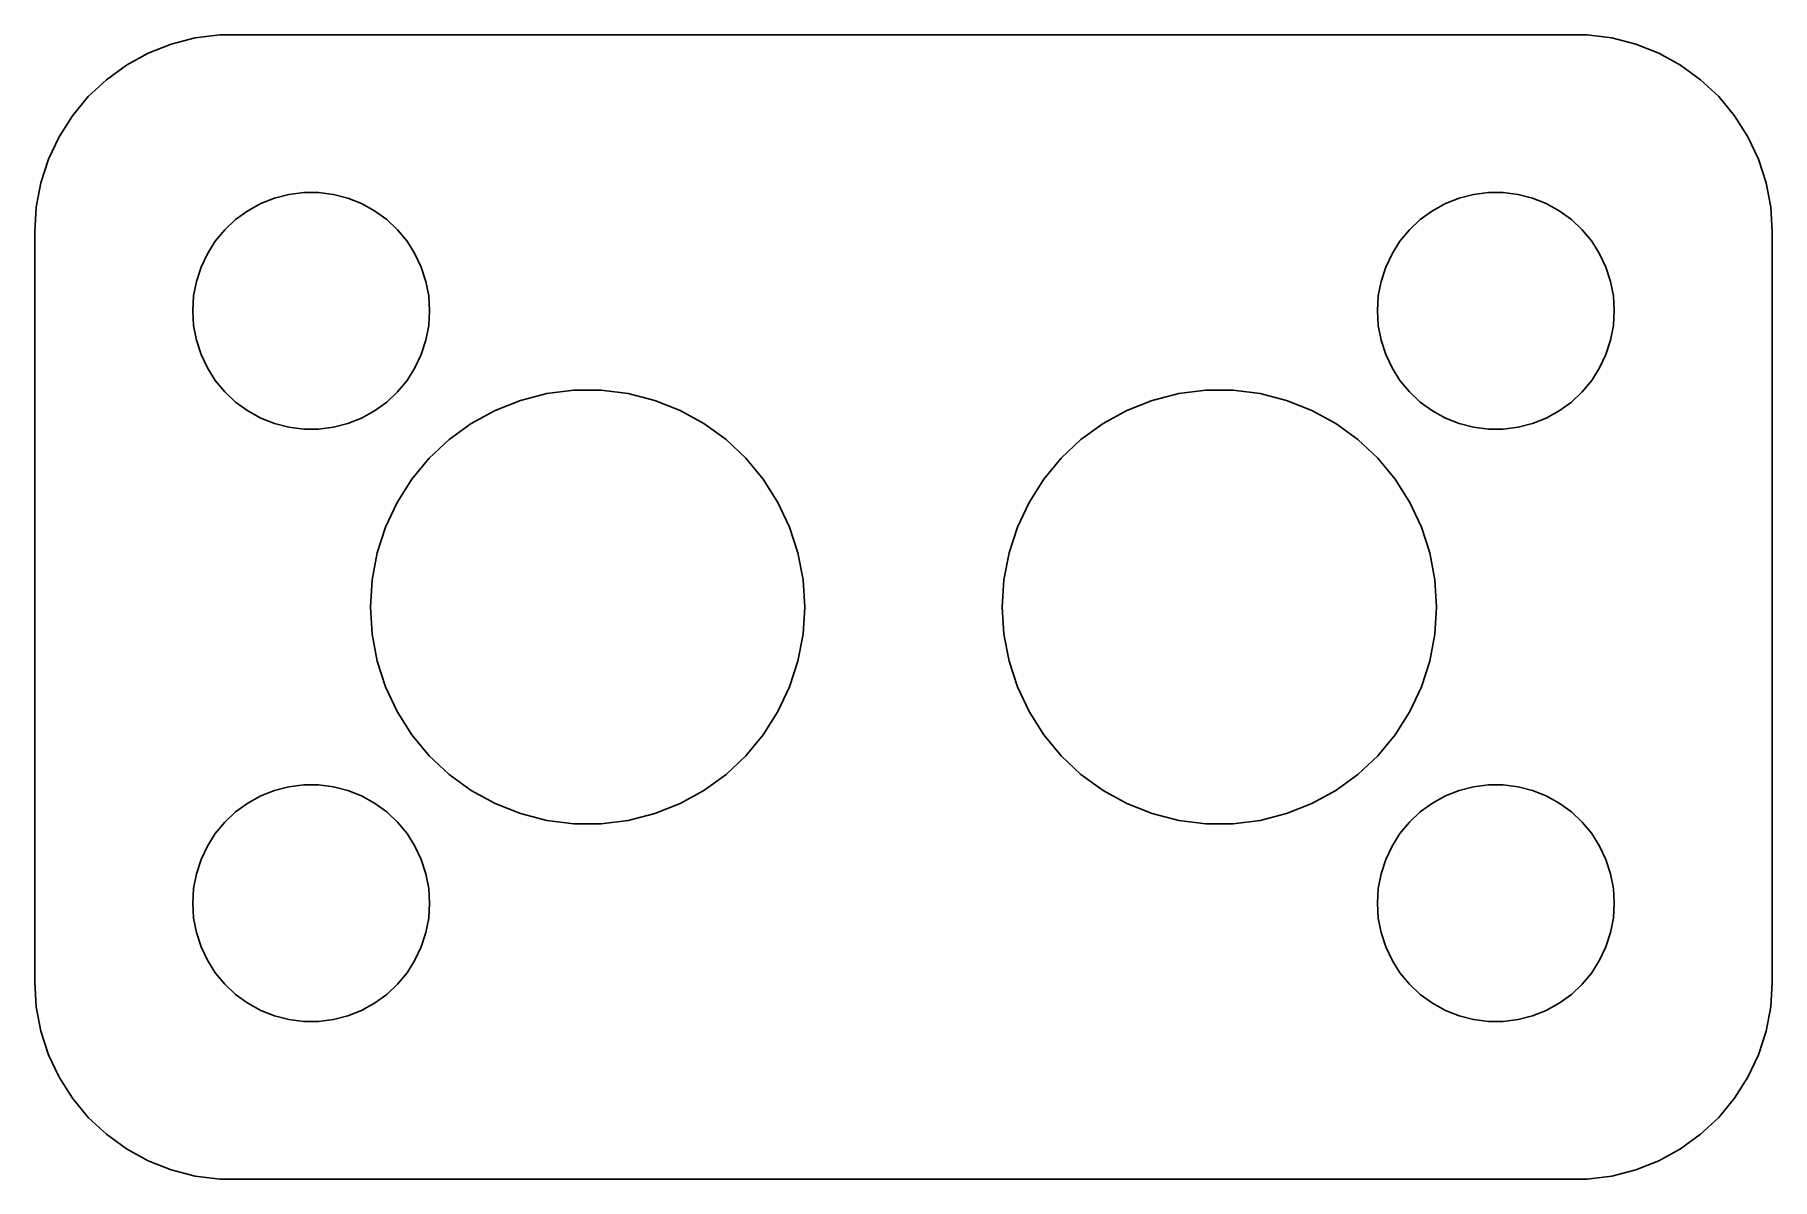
# Model space of a CAD drawing. Header units: metres. Extents: x -22 to 22, y 24.5 to 53.5.
import ezdxf

# ---------------------------------------------------------------- set-up
doc = ezdxf.new("R2010")
doc.units = ezdxf.units.M

msp = doc.modelspace()

# ---------------------------------------------------------------- linework, layer by layer
for p, q in [((-18.5451, 53.2553), (-19.1289, 53.0241)), ((-17.9369, 53.4114), (-18.5451, 53.2553)), ((-17.3139, 53.4901), (-17.9369, 53.4114)), ((17.3139, 53.4901), (-17.3139, 53.4901)), ((17.9369, 53.4114), (17.3139, 53.4901)), ((18.5451, 53.2553), (17.9369, 53.4114)), ((19.1289, 53.0241), (18.5451, 53.2553)), ((-19.1289, 53.0241), (-19.6791, 52.7216)), ((19.6791, 52.7216), (19.1289, 53.0241)), ((-19.6791, 52.7216), (-20.1871, 52.3526)), ((20.1871, 52.3526), (19.6791, 52.7216)), ((-20.6448, 51.9227), (-21.0451, 51.4389)), ((-20.1871, 52.3526), (-20.6448, 51.9227)), ((20.6448, 51.9227), (20.1871, 52.3526)), ((21.0451, 51.4389), (20.6448, 51.9227)), ((-21.0451, 51.4389), (-21.3815, 50.9088)), ((21.3815, 50.9088), (21.0451, 51.4389)), ((-21.3815, 50.9088), (-21.6489, 50.3406)), ((21.6489, 50.3406), (21.3815, 50.9088)), ((-21.6489, 50.3406), (-21.8429, 49.7434)), ((21.8429, 49.7434), (21.6489, 50.3406)), ((-21.8429, 49.7434), (-21.9606, 49.1267)), ((21.9606, 49.1267), (21.8429, 49.7434)), ((-16.2773, 49.2145), (-15.927, 49.3532)), ((-15.927, 49.3532), (-15.5621, 49.4469)), ((-15.5621, 49.4469), (-15.1884, 49.4941)), ((-15.1884, 49.4941), (-14.8116, 49.4941)), ((-14.8116, 49.4941), (-14.4379, 49.4469)), ((-14.4379, 49.4469), (-14.0729, 49.3532)), ((-14.0729, 49.3532), (-13.7227, 49.2145)), ((13.7227, 49.2145), (14.0729, 49.3532)), ((14.0729, 49.3532), (14.4379, 49.4469)), ((14.4379, 49.4469), (14.8116, 49.4941)), ((14.8116, 49.4941), (15.1884, 49.4941)), ((15.1884, 49.4941), (15.5621, 49.4469)), ((15.5621, 49.4469), (15.927, 49.3532)), ((15.927, 49.3532), (16.2773, 49.2145)), ((-21.9606, 49.1267), (-22, 48.5)), ((-16.9123, 48.8115), (-16.6075, 49.033)), ((-16.6075, 49.033), (-16.2773, 49.2145)), ((-13.7227, 49.2145), (-13.3925, 49.033)), ((-13.3925, 49.033), (-13.0877, 48.8115)), ((13.0877, 48.8115), (13.3925, 49.033)), ((13.3925, 49.033), (13.7227, 49.2145)), ((16.2773, 49.2145), (16.6075, 49.033)), ((16.6075, 49.033), (16.9123, 48.8115)), ((22, 48.5), (21.9606, 49.1267)), ((-22, 48.5), (-22, 29.5)), ((-17.427, 48.2634), (-17.1869, 48.5536)), ((-17.1869, 48.5536), (-16.9123, 48.8115)), ((-13.0877, 48.8115), (-12.8131, 48.5536)), ((-12.8131, 48.5536), (-12.5729, 48.2634)), ((12.5729, 48.2634), (12.8131, 48.5536)), ((12.8131, 48.5536), (13.0877, 48.8115)), ((16.9123, 48.8115), (17.1869, 48.5536)), ((17.1869, 48.5536), (17.427, 48.2634)), ((22, 29.5), (22, 48.5)), ((-17.6289, 47.9453), (-17.427, 48.2634)), ((-12.5729, 48.2634), (-12.3711, 47.9453)), ((12.3711, 47.9453), (12.5729, 48.2634)), ((17.427, 48.2634), (17.6289, 47.9453)), ((-17.9057, 47.2461), (-17.7893, 47.6044)), ((-17.7893, 47.6044), (-17.6289, 47.9453)), ((-12.3711, 47.9453), (-12.2107, 47.6044)), ((-12.2107, 47.6044), (-12.0942, 47.2461)), ((12.0942, 47.2461), (12.2107, 47.6044)), ((12.2107, 47.6044), (12.3711, 47.9453)), ((17.6289, 47.9453), (17.7893, 47.6044)), ((17.7893, 47.6044), (17.9057, 47.2461)), ((-17.9763, 46.876), (-17.9057, 47.2461)), ((-12.0942, 47.2461), (-12.0237, 46.876)), ((12.0237, 46.876), (12.0942, 47.2461)), ((17.9057, 47.2461), (17.9763, 46.876)), ((-18, 46.5), (-17.9763, 46.876)), ((-12.0237, 46.876), (-12, 46.5)), ((12, 46.5), (12.0237, 46.876)), ((17.9763, 46.876), (18, 46.5)), ((-17.9763, 46.124), (-18, 46.5)), ((-12, 46.5), (-12.0237, 46.124)), ((12.0237, 46.124), (12, 46.5)), ((18, 46.5), (17.9763, 46.124)), ((-17.9057, 45.7539), (-17.9763, 46.124)), ((-12.0237, 46.124), (-12.0942, 45.7539)), ((12.0942, 45.7539), (12.0237, 46.124)), ((17.9763, 46.124), (17.9057, 45.7539)), ((-17.7893, 45.3956), (-17.9057, 45.7539)), ((-17.6289, 45.0547), (-17.7893, 45.3956)), ((-12.2107, 45.3956), (-12.3711, 45.0547)), ((-12.0942, 45.7539), (-12.2107, 45.3956)), ((12.2107, 45.3956), (12.0942, 45.7539)), ((12.3711, 45.0547), (12.2107, 45.3956)), ((17.7893, 45.3956), (17.6289, 45.0547)), ((17.9057, 45.7539), (17.7893, 45.3956)), ((-17.427, 44.7366), (-17.6289, 45.0547)), ((-12.3711, 45.0547), (-12.5729, 44.7366)), ((12.5729, 44.7366), (12.3711, 45.0547)), ((17.6289, 45.0547), (17.427, 44.7366)), ((-17.1869, 44.4464), (-17.427, 44.7366)), ((-16.9123, 44.1884), (-17.1869, 44.4464)), ((-12.8131, 44.4464), (-13.0877, 44.1884)), ((-12.5729, 44.7366), (-12.8131, 44.4464)), ((-9.03059, 44.4026), (-8.34534, 44.4891)), ((-8.34534, 44.4891), (-7.65465, 44.4891)), ((-7.65465, 44.4891), (-6.96939, 44.4026)), ((6.96939, 44.4026), (7.65465, 44.4891)), ((7.65465, 44.4891), (8.34534, 44.4891)), ((8.34534, 44.4891), (9.03059, 44.4026)), ((12.8131, 44.4464), (12.5729, 44.7366)), ((13.0877, 44.1884), (12.8131, 44.4464)), ((17.1869, 44.4464), (16.9123, 44.1884)), ((17.427, 44.7366), (17.1869, 44.4464)), ((-16.6075, 43.967), (-16.9123, 44.1884)), ((-13.0877, 44.1884), (-13.3925, 43.967)), ((-10.3418, 43.9765), (-9.69958, 44.2308)), ((-9.69958, 44.2308), (-9.03059, 44.4026)), ((-6.96939, 44.4026), (-6.3004, 44.2308)), ((-6.3004, 44.2308), (-5.6582, 43.9765)), ((5.6582, 43.9765), (6.3004, 44.2308)), ((6.3004, 44.2308), (6.96939, 44.4026)), ((9.03059, 44.4026), (9.69958, 44.2308)), ((9.69958, 44.2308), (10.3418, 43.9765)), ((13.3925, 43.967), (13.0877, 44.1884)), ((16.9123, 44.1884), (16.6075, 43.967)), ((-16.2773, 43.7855), (-16.6075, 43.967)), ((-15.927, 43.6468), (-16.2773, 43.7855)), ((-15.5621, 43.5531), (-15.927, 43.6468)), ((-14.0729, 43.6468), (-14.4379, 43.5531)), ((-13.7227, 43.7855), (-14.0729, 43.6468)), ((-13.3925, 43.967), (-13.7227, 43.7855)), ((-11.5058, 43.2378), (-10.947, 43.6438)), ((-10.947, 43.6438), (-10.3418, 43.9765)), ((-5.6582, 43.9765), (-5.05295, 43.6438)), ((-5.05295, 43.6438), (-4.49416, 43.2378)), ((4.49416, 43.2378), (5.05295, 43.6438)), ((5.05295, 43.6438), (5.6582, 43.9765)), ((10.3418, 43.9765), (10.947, 43.6438)), ((10.947, 43.6438), (11.5058, 43.2378)), ((13.7227, 43.7855), (13.3925, 43.967)), ((14.0729, 43.6468), (13.7227, 43.7855)), ((14.4379, 43.5531), (14.0729, 43.6468)), ((15.927, 43.6468), (15.5621, 43.5531)), ((16.2773, 43.7855), (15.927, 43.6468)), ((16.6075, 43.967), (16.2773, 43.7855)), ((-15.1884, 43.5059), (-15.5621, 43.5531)), ((-14.8116, 43.5059), (-15.1884, 43.5059)), ((-14.4379, 43.5531), (-14.8116, 43.5059)), ((-12.0093, 42.765), (-11.5058, 43.2378)), ((-4.49416, 43.2378), (-3.99066, 42.765)), ((3.99066, 42.765), (4.49416, 43.2378)), ((11.5058, 43.2378), (12.0093, 42.765)), ((14.8116, 43.5059), (14.4379, 43.5531)), ((15.1884, 43.5059), (14.8116, 43.5059)), ((15.5621, 43.5531), (15.1884, 43.5059)), ((-12.4496, 42.2328), (-12.0093, 42.765)), ((-3.99066, 42.765), (-3.5504, 42.2328)), ((3.5504, 42.2328), (3.99066, 42.765)), ((12.0093, 42.765), (12.4496, 42.2328)), ((-12.8197, 41.6496), (-12.4496, 42.2328)), ((-3.5504, 42.2328), (-3.18031, 41.6496)), ((3.18031, 41.6496), (3.5504, 42.2328)), ((12.4496, 42.2328), (12.8197, 41.6496)), ((-13.1138, 41.0247), (-12.8197, 41.6496)), ((-3.18031, 41.6496), (-2.88622, 41.0247)), ((2.88622, 41.0247), (3.18031, 41.6496)), ((12.8197, 41.6496), (13.1138, 41.0247)), ((-13.3272, 40.3678), (-13.1138, 41.0247)), ((-2.88622, 41.0247), (-2.67279, 40.3678)), ((2.67279, 40.3678), (2.88622, 41.0247)), ((13.1138, 41.0247), (13.3272, 40.3678)), ((-13.4566, 39.6893), (-13.3272, 40.3678)), ((-2.67279, 40.3678), (-2.54337, 39.6893)), ((2.54337, 39.6893), (2.67279, 40.3678)), ((13.3272, 40.3678), (13.4566, 39.6893)), ((-13.5, 39), (-13.4566, 39.6893)), ((-2.54337, 39.6893), (-2.5, 39)), ((2.5, 39), (2.54337, 39.6893)), ((13.4566, 39.6893), (13.5, 39)), ((-13.4566, 38.3107), (-13.5, 39)), ((-2.5, 39), (-2.54337, 38.3107)), ((2.54337, 38.3107), (2.5, 39)), ((13.5, 39), (13.4566, 38.3107)), ((-13.3272, 37.6322), (-13.4566, 38.3107)), ((-2.54337, 38.3107), (-2.67279, 37.6322)), ((2.67279, 37.6322), (2.54337, 38.3107)), ((13.4566, 38.3107), (13.3272, 37.6322)), ((-13.1138, 36.9753), (-13.3272, 37.6322)), ((-2.67279, 37.6322), (-2.88622, 36.9753)), ((2.88622, 36.9753), (2.67279, 37.6322)), ((13.3272, 37.6322), (13.1138, 36.9753)), ((-12.8197, 36.3504), (-13.1138, 36.9753)), ((-2.88622, 36.9753), (-3.18031, 36.3504)), ((3.18031, 36.3504), (2.88622, 36.9753)), ((13.1138, 36.9753), (12.8197, 36.3504)), ((-12.4496, 35.7672), (-12.8197, 36.3504)), ((-3.18031, 36.3504), (-3.5504, 35.7672)), ((3.5504, 35.7672), (3.18031, 36.3504)), ((12.8197, 36.3504), (12.4496, 35.7672)), ((-12.0093, 35.235), (-12.4496, 35.7672)), ((-3.5504, 35.7672), (-3.99066, 35.235)), ((3.99066, 35.235), (3.5504, 35.7672)), ((12.4496, 35.7672), (12.0093, 35.235)), ((-11.5058, 34.7622), (-12.0093, 35.235)), ((-3.99066, 35.235), (-4.49416, 34.7622)), ((4.49416, 34.7622), (3.99066, 35.235)), ((12.0093, 35.235), (11.5058, 34.7622)), ((-10.947, 34.3562), (-11.5058, 34.7622)), ((-4.49416, 34.7622), (-5.05295, 34.3562)), ((5.05295, 34.3562), (4.49416, 34.7622)), ((11.5058, 34.7622), (10.947, 34.3562)), ((-16.2773, 34.2145), (-15.927, 34.3532)), ((-15.927, 34.3532), (-15.5621, 34.4469)), ((-15.5621, 34.4469), (-15.1884, 34.4941)), ((-15.1884, 34.4941), (-14.8116, 34.4941)), ((-14.8116, 34.4941), (-14.4379, 34.4469)), ((-14.4379, 34.4469), (-14.0729, 34.3532)), ((-14.0729, 34.3532), (-13.7227, 34.2145)), ((-10.3418, 34.0235), (-10.947, 34.3562)), ((-5.05295, 34.3562), (-5.6582, 34.0235)), ((5.6582, 34.0235), (5.05295, 34.3562)), ((10.947, 34.3562), (10.3418, 34.0235)), ((13.7227, 34.2145), (14.0729, 34.3532)), ((14.0729, 34.3532), (14.4379, 34.4469)), ((14.4379, 34.4469), (14.8116, 34.4941)), ((14.8116, 34.4941), (15.1884, 34.4941)), ((15.1884, 34.4941), (15.5621, 34.4469)), ((15.5621, 34.4469), (15.927, 34.3532)), ((15.927, 34.3532), (16.2773, 34.2145)), ((-16.9123, 33.8116), (-16.6075, 34.033)), ((-16.6075, 34.033), (-16.2773, 34.2145)), ((-13.7227, 34.2145), (-13.3925, 34.033)), ((-13.3925, 34.033), (-13.0877, 33.8116)), ((-9.69958, 33.7692), (-10.3418, 34.0235)), ((-5.6582, 34.0235), (-6.3004, 33.7692)), ((6.3004, 33.7692), (5.6582, 34.0235)), ((10.3418, 34.0235), (9.69958, 33.7692)), ((13.0877, 33.8116), (13.3925, 34.033)), ((13.3925, 34.033), (13.7227, 34.2145)), ((16.2773, 34.2145), (16.6075, 34.033)), ((16.6075, 34.033), (16.9123, 33.8116)), ((-17.427, 33.2634), (-17.1869, 33.5536)), ((-17.1869, 33.5536), (-16.9123, 33.8116)), ((-13.0877, 33.8116), (-12.8131, 33.5536)), ((-12.8131, 33.5536), (-12.5729, 33.2634)), ((-9.03059, 33.5974), (-9.69958, 33.7692)), ((-8.34534, 33.5109), (-9.03059, 33.5974)), ((-7.65465, 33.5109), (-8.34534, 33.5109)), ((-6.96939, 33.5974), (-7.65465, 33.5109)), ((-6.3004, 33.7692), (-6.96939, 33.5974)), ((6.96939, 33.5974), (6.3004, 33.7692)), ((7.65465, 33.5109), (6.96939, 33.5974)), ((8.34534, 33.5109), (7.65465, 33.5109)), ((9.03059, 33.5974), (8.34534, 33.5109)), ((9.69958, 33.7692), (9.03059, 33.5974)), ((12.5729, 33.2634), (12.8131, 33.5536)), ((12.8131, 33.5536), (13.0877, 33.8116)), ((16.9123, 33.8116), (17.1869, 33.5536)), ((17.1869, 33.5536), (17.427, 33.2634)), ((-17.6289, 32.9453), (-17.427, 33.2634)), ((-12.5729, 33.2634), (-12.3711, 32.9453)), ((12.3711, 32.9453), (12.5729, 33.2634)), ((17.427, 33.2634), (17.6289, 32.9453)), ((-17.9057, 32.2461), (-17.7893, 32.6044)), ((-17.7893, 32.6044), (-17.6289, 32.9453)), ((-12.3711, 32.9453), (-12.2107, 32.6044)), ((-12.2107, 32.6044), (-12.0942, 32.2461)), ((12.0942, 32.2461), (12.2107, 32.6044)), ((12.2107, 32.6044), (12.3711, 32.9453)), ((17.6289, 32.9453), (17.7893, 32.6044)), ((17.7893, 32.6044), (17.9057, 32.2461)), ((-17.9763, 31.876), (-17.9057, 32.2461)), ((-12.0942, 32.2461), (-12.0237, 31.876)), ((12.0237, 31.876), (12.0942, 32.2461)), ((17.9057, 32.2461), (17.9763, 31.876)), ((-18, 31.5), (-17.9763, 31.876)), ((-12.0237, 31.876), (-12, 31.5)), ((12, 31.5), (12.0237, 31.876)), ((17.9763, 31.876), (18, 31.5)), ((-17.9763, 31.124), (-18, 31.5)), ((-12, 31.5), (-12.0237, 31.124)), ((12.0237, 31.124), (12, 31.5)), ((18, 31.5), (17.9763, 31.124)), ((-17.9057, 30.7539), (-17.9763, 31.124)), ((-12.0237, 31.124), (-12.0942, 30.7539)), ((12.0942, 30.7539), (12.0237, 31.124)), ((17.9763, 31.124), (17.9057, 30.7539)), ((-17.7893, 30.3956), (-17.9057, 30.7539)), ((-17.6289, 30.0547), (-17.7893, 30.3956)), ((-12.2107, 30.3956), (-12.3711, 30.0547)), ((-12.0942, 30.7539), (-12.2107, 30.3956)), ((12.2107, 30.3956), (12.0942, 30.7539)), ((12.3711, 30.0547), (12.2107, 30.3956)), ((17.7893, 30.3956), (17.6289, 30.0547)), ((17.9057, 30.7539), (17.7893, 30.3956)), ((-17.427, 29.7366), (-17.6289, 30.0547)), ((-12.3711, 30.0547), (-12.5729, 29.7366)), ((12.5729, 29.7366), (12.3711, 30.0547)), ((17.6289, 30.0547), (17.427, 29.7366)), ((-22, 29.5), (-21.9606, 28.8733)), ((-17.1869, 29.4464), (-17.427, 29.7366)), ((-12.5729, 29.7366), (-12.8131, 29.4464)), ((12.8131, 29.4464), (12.5729, 29.7366)), ((17.427, 29.7366), (17.1869, 29.4464)), ((21.9606, 28.8733), (22, 29.5)), ((-16.9123, 29.1885), (-17.1869, 29.4464)), ((-16.6075, 28.967), (-16.9123, 29.1885)), ((-13.0877, 29.1885), (-13.3925, 28.967)), ((-12.8131, 29.4464), (-13.0877, 29.1885)), ((13.0877, 29.1885), (12.8131, 29.4464)), ((13.3925, 28.967), (13.0877, 29.1885)), ((16.9123, 29.1885), (16.6075, 28.967)), ((17.1869, 29.4464), (16.9123, 29.1885)), ((-21.9606, 28.8733), (-21.8429, 28.2566)), ((-16.2773, 28.7855), (-16.6075, 28.967)), ((-15.927, 28.6468), (-16.2773, 28.7855)), ((-15.5621, 28.5531), (-15.927, 28.6468)), ((-14.0729, 28.6468), (-14.4379, 28.5531)), ((-13.7227, 28.7855), (-14.0729, 28.6468)), ((-13.3925, 28.967), (-13.7227, 28.7855)), ((13.7227, 28.7855), (13.3925, 28.967)), ((14.0729, 28.6468), (13.7227, 28.7855)), ((14.4379, 28.5531), (14.0729, 28.6468)), ((15.927, 28.6468), (15.5621, 28.5531)), ((16.2773, 28.7855), (15.927, 28.6468)), ((16.6075, 28.967), (16.2773, 28.7855)), ((21.8429, 28.2566), (21.9606, 28.8733)), ((-21.8429, 28.2566), (-21.6489, 27.6594)), ((-15.1884, 28.5059), (-15.5621, 28.5531)), ((-14.8116, 28.5059), (-15.1884, 28.5059)), ((-14.4379, 28.5531), (-14.8116, 28.5059)), ((14.8116, 28.5059), (14.4379, 28.5531)), ((15.1884, 28.5059), (14.8116, 28.5059)), ((15.5621, 28.5531), (15.1884, 28.5059)), ((21.6489, 27.6594), (21.8429, 28.2566)), ((-21.6489, 27.6594), (-21.3815, 27.0912)), ((21.3815, 27.0912), (21.6489, 27.6594)), ((-21.3815, 27.0912), (-21.0451, 26.5611)), ((21.0451, 26.5611), (21.3815, 27.0912)), ((-21.0451, 26.5611), (-20.6448, 26.0773)), ((20.6448, 26.0773), (21.0451, 26.5611)), ((-20.6448, 26.0773), (-20.1871, 25.6474)), ((20.1871, 25.6474), (20.6448, 26.0773)), ((-20.1871, 25.6474), (-19.6791, 25.2784)), ((19.6791, 25.2784), (20.1871, 25.6474)), ((-19.6791, 25.2784), (-19.1289, 24.9759)), ((19.1289, 24.9759), (19.6791, 25.2784)), ((-19.1289, 24.9759), (-18.5451, 24.7447)), ((-18.5451, 24.7447), (-17.9369, 24.5886)), ((17.9369, 24.5886), (18.5451, 24.7447)), ((18.5451, 24.7447), (19.1289, 24.9759)), ((-17.9369, 24.5886), (-17.3139, 24.5099)), ((-17.3139, 24.5099), (17.3139, 24.5099)), ((17.3139, 24.5099), (17.9369, 24.5886))]:
    msp.add_line(p, q)

doc.saveas('drawing.dxf')
